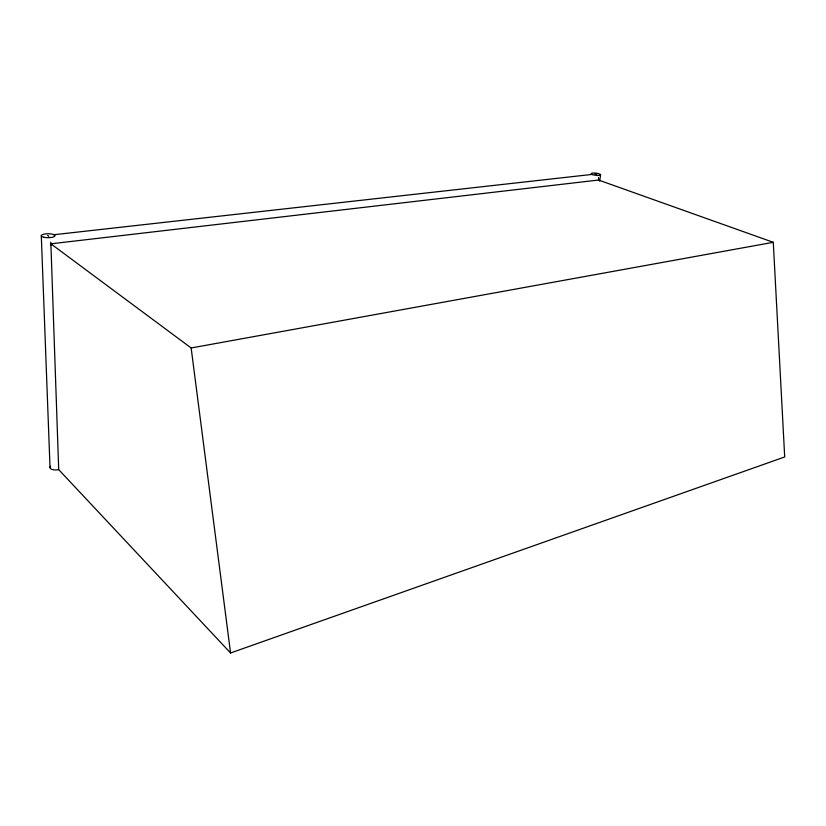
<?xml version="1.0" encoding="UTF-8"?>
<svg xmlns="http://www.w3.org/2000/svg" width="826" height="826" viewBox="0 0 826 826"><rect width="100%" height="100%" fill="white"/><g stroke="black" fill="none" stroke-linecap="round" stroke-linejoin="round"><path stroke-width="1.24" d="M599.686 181.173L600.585 174.792M230.568 652.984L784.7 456.964L773.281 242.307L598.53 180.037L50.882 243.815L58.708 469.622L230.568 652.984L191.147 347.973L50.882 243.815M191.147 347.973L773.281 242.307M53.659 234.76L591.726 174.451M41.3 235.926L50.035 467.764M47.505 235.451A6.577 2.313 80.7 0 1 48.796 236.401M50.737 242.132A6.577 2.313 80.7 0 1 50.851 245.374M58.708 469.622A6.36 2.819 -3.7 0 1 51.79 469.323A6.36 2.819 -3.7 0 1 50.531 466.298M594.988 174.09A4.77 3.356 85.3 0 1 596.702 174.689M598.416 177.559A4.77 3.356 85.3 0 1 598.53 180.037M43.871 237.269A6.876 1.972 0 0 0 54.929 236.009A6.876 1.972 0 0 0 45.595 233.882A6.876 1.972 0 0 0 43.871 237.269M592.51 174.616A4.76 1.084 7 0 0 600.419 175.05A4.76 1.084 7 0 0 594.668 173.037A4.76 1.084 7 0 0 592.51 174.616"/></g></svg>
